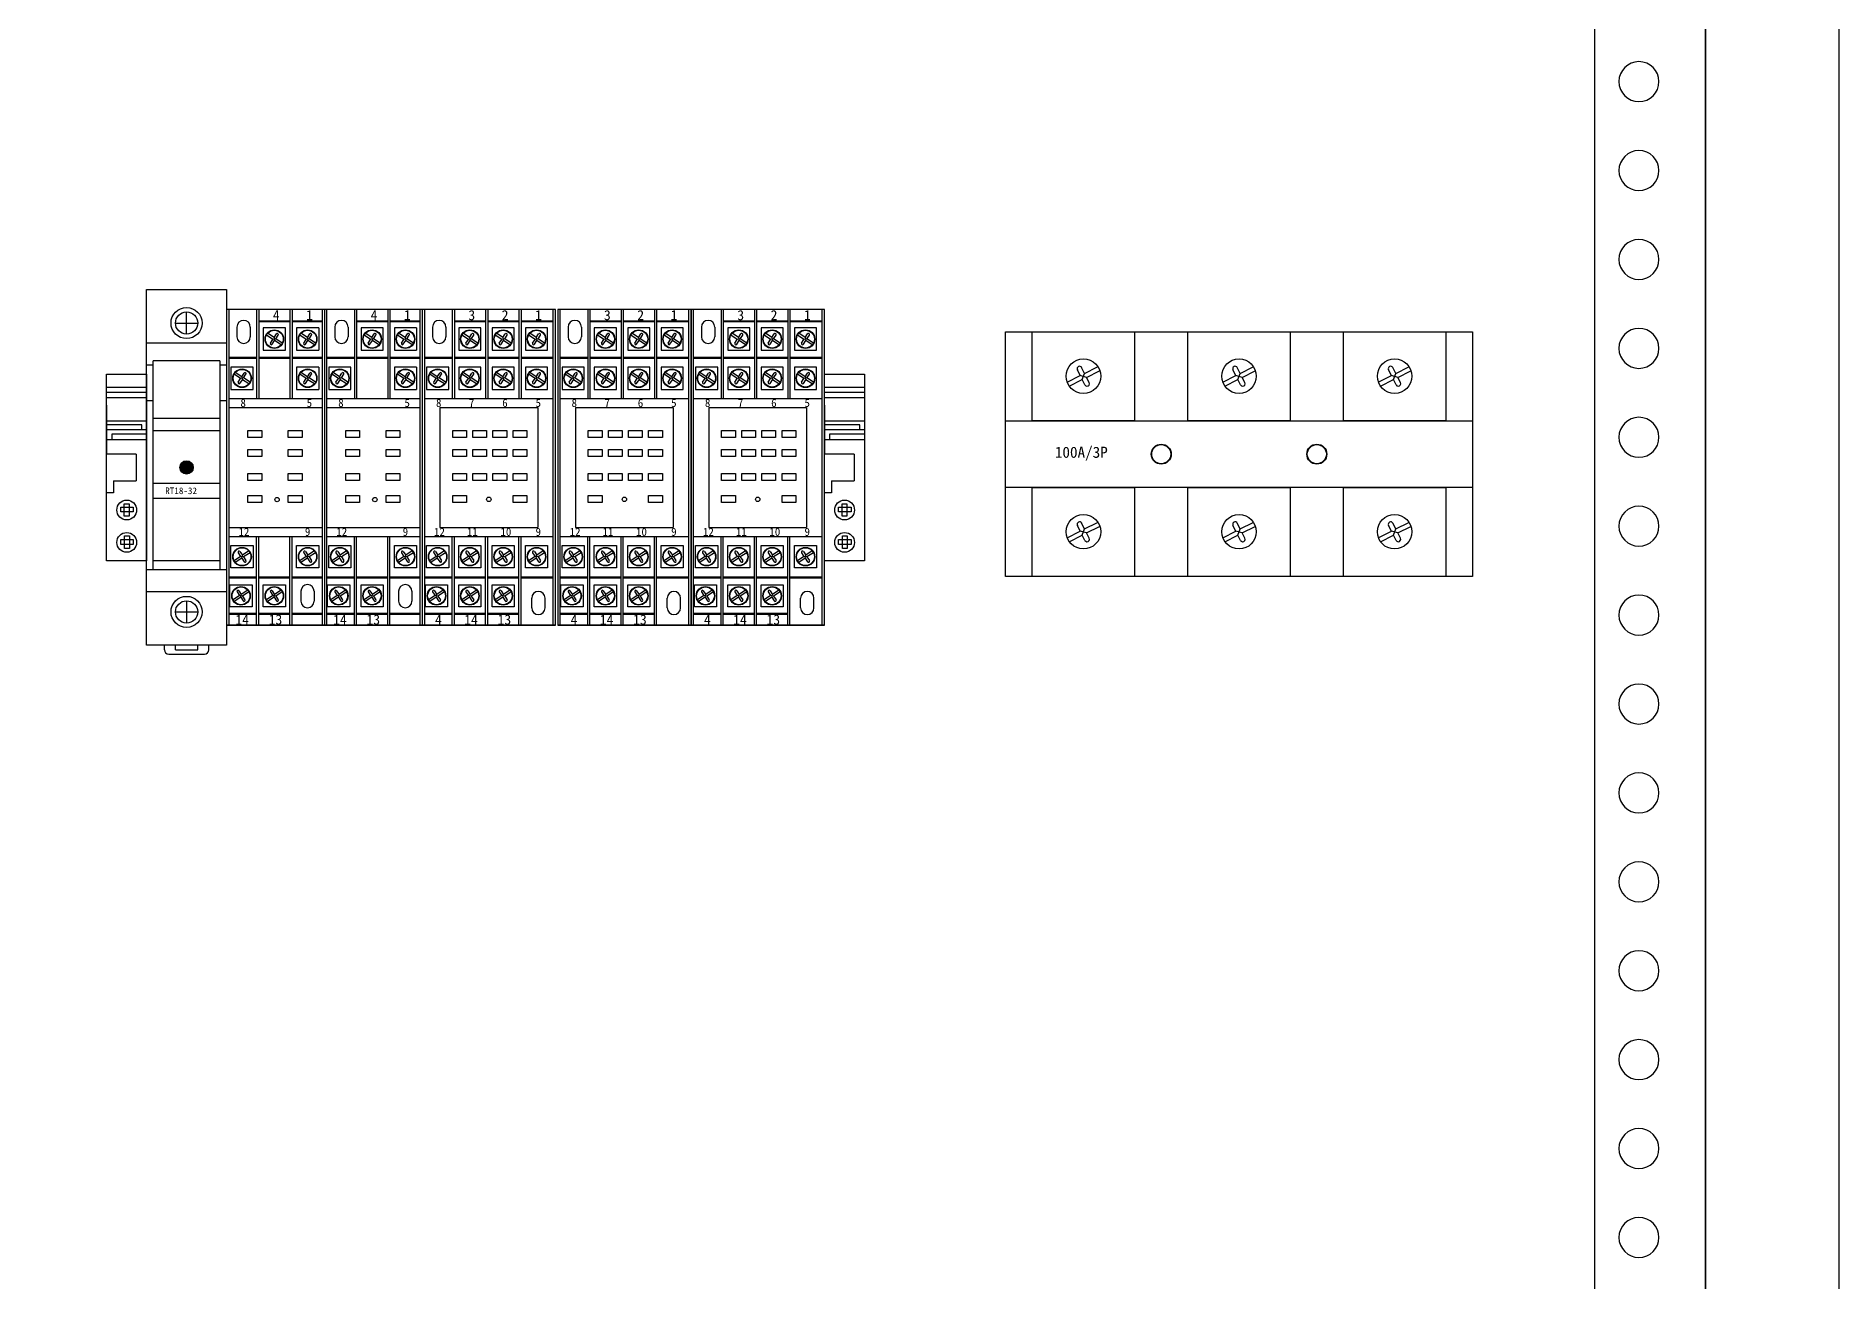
# Model space of a CAD drawing. Extents: x 1681561 to 1682425, y 398135 to 400135.
# Drawn here: x 1682019.1 to 1682424.7, y 399420.1 to 399700.3 of the extents above; entities that cross this region are included whole.
import ezdxf

# ---------------------------------------------------------------- set-up
doc = ezdxf.new("R2010")
doc.units = 0
doc.header["$MEASUREMENT"] = 0
for name, color, linetype in [('LY-JS-BJ', 7, 'Continuous'), ('LY-JS-YQJ', 7, 'Continuous'), ('布置图', 20, 'Continuous')]:
    doc.layers.add(name, color=color, linetype=linetype)
doc.layers.add('LY-二次控制图', color=7, linetype='Continuous', lineweight=18)

# ---------------------------------------------------------------- blocks, each defined once
blk = doc.blocks.new('A$Ccfe704a4')
for p, q in [((-88.04, -6.11), (-88.04, -6.07)), ((-87.24, -9.32), (-87.9, -8.03)), ((-87.24, -9.32), (-84.33, -7.85)), ((-86.75, -6.15), (-86.75, -6.07)), ((-53.04, -6.11), (-53.04, -6.07)), ((-52.24, -9.32), (-52.9, -8.03)), ((-52.24, -9.32), (-49.33, -7.85)), ((-51.75, -6.15), (-51.75, -6.07)), ((-18.04, -6.11), (-18.04, -6.07)), ((-17.24, -9.32), (-17.9, -8.03)), ((-17.24, -9.32), (-14.33, -7.85)), ((-16.75, -6.15), (-16.75, -6.07)), ((-91.17, -11.31), (-88.21, -9.81)), ((-90.7, -12.2), (-87.76, -10.71)), ((-88.21, -9.81), (-88.87, -8.52)), ((-86.79, -10.22), (-88.21, -9.81)), ((-87.76, -10.71), (-87.24, -9.32)), ((-87.16, -11.89), (-87.76, -10.71)), ((-86.79, -10.22), (-83.88, -8.75)), ((-86.19, -11.4), (-86.79, -10.22)), ((-56.17, -11.31), (-53.21, -9.81)), ((-55.7, -12.2), (-52.76, -10.71)), ((-53.21, -9.81), (-53.87, -8.52)), ((-51.79, -10.22), (-53.21, -9.81)), ((-52.76, -10.71), (-52.24, -9.32)), ((-52.16, -11.89), (-52.76, -10.71)), ((-51.79, -10.22), (-48.88, -8.75)), ((-51.19, -11.4), (-51.79, -10.22)), ((-21.17, -11.31), (-18.21, -9.81)), ((-20.7, -12.2), (-17.76, -10.71)), ((-18.21, -9.81), (-18.87, -8.52)), ((-16.79, -10.22), (-18.21, -9.81)), ((-17.76, -10.71), (-17.24, -9.32)), ((-17.16, -11.89), (-17.76, -10.71)), ((-16.79, -10.22), (-13.88, -8.75)), ((-16.19, -11.4), (-16.79, -10.22)), ((-76, -20), (-64, -20)), ((-88.21, -44.81), (-88.87, -43.52)), ((-88.04, -41.11), (-88.04, -41.07)), ((-87.24, -44.32), (-87.9, -43.03)), ((-87.76, -45.71), (-87.24, -44.32)), ((-87.24, -44.32), (-84.33, -42.85)), ((-86.79, -45.22), (-83.88, -43.75)), ((-86.75, -41.15), (-86.75, -41.07)), ((-53.21, -44.81), (-53.87, -43.52)), ((-53.04, -41.11), (-53.04, -41.07)), ((-52.24, -44.32), (-52.9, -43.03)), ((-52.76, -45.71), (-52.24, -44.32)), ((-52.24, -44.32), (-49.33, -42.85)), ((-51.79, -45.22), (-48.88, -43.75)), ((-51.75, -41.15), (-51.75, -41.07)), ((-18.21, -44.81), (-18.87, -43.52)), ((-18.04, -41.11), (-18.04, -41.07)), ((-17.24, -44.32), (-17.9, -43.03)), ((-17.76, -45.71), (-17.24, -44.32)), ((-17.24, -44.32), (-14.33, -42.85)), ((-16.79, -45.22), (-13.88, -43.75)), ((-16.75, -41.15), (-16.75, -41.07)), ((-91.17, -46.31), (-88.21, -44.81)), ((-90.7, -47.2), (-87.76, -45.71)), ((-86.79, -45.22), (-88.21, -44.81)), ((-87.16, -46.89), (-87.76, -45.71)), ((-86.19, -46.4), (-86.79, -45.22)), ((-56.17, -46.31), (-53.21, -44.81)), ((-55.7, -47.2), (-52.76, -45.71)), ((-51.79, -45.22), (-53.21, -44.81)), ((-52.16, -46.89), (-52.76, -45.71)), ((-51.19, -46.4), (-51.79, -45.22)), ((-21.17, -46.31), (-18.21, -44.81)), ((-20.7, -47.2), (-17.76, -45.71)), ((-16.79, -45.22), (-18.21, -44.81)), ((-17.16, -46.89), (-17.76, -45.71)), ((-16.19, -46.4), (-16.79, -45.22))]:
    blk.add_line(p, q)
for points in [[(-105, 0), (0, 0), (0, -55), (-105, -55)], [(-99, 0), (-76, 0), (-76, -20), (-99, -20)], [(-64, 0), (-41, 0), (-41, -20), (-64, -20)], [(-29, 0), (-6, 0), (-6, -20), (-29, -20)], [(-105, -20), (0, -20), (0, -35), (-105, -35)], [(-99, -35), (-76, -35), (-76, -55), (-99, -55)], [(-64, -35), (-41, -35), (-41, -55), (-64, -55)], [(-29, -35), (-6, -35), (-6, -55), (-29, -55)]]:
    blk.add_lwpolyline(points, close=True)
for centre, radius in [((-87.5, -9.95), 3.88), ((-52.5, -9.95), 3.88), ((-17.5, -9.95), 3.88), ((-70, -27.5), 2.15), ((-35, -27.5), 2.15), ((-87.5, -44.95), 3.88), ((-52.5, -44.95), 3.88), ((-17.5, -44.95), 3.88)]:
    blk.add_circle(centre, radius)
for centre, start, end in [((-88.38, -8.27), 26.8565, 206.8565), ((-53.38, -8.27), 26.8565, 206.8565), ((-18.38, -8.27), 26.8565, 206.8565), ((-86.67, -11.65), 206.8565, 26.8565), ((-51.67, -11.65), 206.8565, 26.8565), ((-16.67, -11.65), 206.8565, 26.8565), ((-88.38, -43.27), 26.8565, 206.8565), ((-53.38, -43.27), 26.8565, 206.8565), ((-18.38, -43.27), 26.8565, 206.8565), ((-86.67, -46.65), 206.8565, 26.8565), ((-51.67, -46.65), 206.8565, 26.8565), ((-16.67, -46.65), 206.8565, 26.8565)]:
    blk.add_arc(centre, 0.545, start, end)
at = {"insert": (-93.93, -25.82), "char_height": 2.5, "width": 3.1179, "attachment_point": 1}
blk.add_mtext('100A/3P', dxfattribs=at)
blk = doc.blocks.new('TC100A 3P')
at = {"color": 6}
for centre in [(35.36, 27.17), (70.36, 27.17)]:
    blk.add_circle(centre, 2.25, dxfattribs=at)
at = {"color": 0}
blk.add_blockref('A$Ccfe704a4', (105.36, 54.67), dxfattribs=at)
blk = doc.blocks.new('HH54P')
at = {"layer": 'LY-JS-YQJ'}
for p, q in [((0, 71), (0, 68.5)), ((30, 71), (0, 71)), ((0, 71), (0, 0)), ((0.5, 71), (0.5, 0)), ((6.75, 71), (6.75, 51)), ((7.25, 71), (7.25, 51)), ((14.25, 71), (14.25, 51)), ((14.75, 71), (14.75, 51)), ((21.75, 71), (21.75, 51)), ((22.25, 71), (22.25, 51)), ((29.5, 0), (29.5, 71)), ((30, 0), (30, 71)), ((2.34, 67.09), (2.34, 64.88)), ((5.34, 67.09), (5.34, 64.88)), ((7.25, 68.5), (14.25, 68.5)), ((7.25, 68.3), (14.25, 68.3)), ((13.24, 66.87), (8.24, 66.87)), ((8.24, 66.87), (8.24, 61.87)), ((10.4, 64.3), (8.95, 65.27)), ((10.67, 64.71), (9.21, 65.67)), ((10.67, 64.71), (11.21, 65.53)), ((11.07, 64.44), (11.61, 65.26)), ((13.24, 61.87), (13.24, 66.87)), ((14.75, 68.5), (21.75, 68.5)), ((14.75, 68.3), (21.75, 68.3)), ((15.74, 66.87), (15.74, 61.87)), ((20.74, 66.87), (15.74, 66.87)), ((17.9, 64.3), (16.45, 65.27)), ((18.17, 64.71), (16.71, 65.67)), ((18.17, 64.71), (18.71, 65.53)), ((18.57, 64.44), (19.11, 65.26)), ((20.74, 61.87), (20.74, 66.87)), ((22.25, 68.5), (29.5, 68.5)), ((22.25, 68.3), (29.5, 68.3)), ((28.24, 66.87), (23.24, 66.87)), ((23.24, 66.87), (23.24, 61.87)), ((25.4, 64.3), (23.95, 65.27)), ((25.67, 64.71), (24.21, 65.67)), ((25.67, 64.71), (26.21, 65.53)), ((26.07, 64.44), (26.61, 65.26)), ((28.24, 61.87), (28.24, 66.87)), ((8.24, 61.87), (13.24, 61.87)), ((9.86, 63.48), (10.4, 64.3)), ((10.26, 63.22), (10.8, 64.04)), ((11.07, 64.44), (10.4, 64.3)), ((10.67, 64.71), (10.8, 64.04)), ((12.26, 63.08), (10.8, 64.04)), ((12.53, 63.48), (11.07, 64.44)), ((15.74, 61.87), (20.74, 61.87)), ((17.36, 63.48), (17.9, 64.3)), ((17.76, 63.22), (18.3, 64.04)), ((18.57, 64.44), (17.9, 64.3)), ((18.17, 64.71), (18.3, 64.04)), ((19.76, 63.08), (18.3, 64.04)), ((20.03, 63.48), (18.57, 64.44)), ((23.24, 61.87), (28.24, 61.87)), ((24.86, 63.48), (25.4, 64.3)), ((25.26, 63.22), (25.8, 64.04)), ((26.07, 64.44), (25.4, 64.3)), ((25.67, 64.71), (25.8, 64.04)), ((27.26, 63.08), (25.8, 64.04)), ((27.53, 63.48), (26.07, 64.44)), ((0.5, 60.3), (6.75, 60.3)), ((0.5, 60.1), (6.75, 60.1)), ((5.99, 58.07), (0.99, 58.07)), ((0.99, 58.07), (0.99, 53.07)), ((3.42, 55.91), (1.96, 56.87)), ((5.99, 53.07), (5.99, 58.07)), ((7.25, 60.3), (14.25, 60.3)), ((7.25, 60.1), (14.25, 60.1)), ((8.24, 58.07), (8.24, 53.07)), ((13.24, 58.07), (8.24, 58.07)), ((10.67, 55.91), (9.21, 56.87)), ((13.24, 53.07), (13.24, 58.07)), ((14.75, 60.3), (21.75, 60.3)), ((14.75, 60.1), (21.75, 60.1)), ((20.74, 58.07), (15.74, 58.07)), ((15.74, 58.07), (15.74, 53.07)), ((18.17, 55.91), (16.71, 56.87)), ((20.74, 53.07), (20.74, 58.07)), ((22.25, 60.3), (29.5, 60.3)), ((22.25, 60.1), (29.5, 60.1)), ((23.24, 58.07), (23.24, 53.07)), ((28.24, 58.07), (23.24, 58.07)), ((25.67, 55.91), (24.21, 56.87)), ((28.24, 53.07), (28.24, 58.07)), ((0.99, 53.07), (5.99, 53.07)), ((3.15, 55.51), (1.7, 56.47)), ((2.61, 54.68), (3.15, 55.51)), ((3.01, 54.42), (3.55, 55.24)), ((3.82, 55.64), (3.15, 55.51)), ((3.42, 55.91), (3.96, 56.73)), ((3.42, 55.91), (3.55, 55.24)), ((5.01, 54.28), (3.55, 55.24)), ((3.82, 55.64), (4.36, 56.46)), ((5.28, 54.68), (3.82, 55.64)), ((8.24, 53.07), (13.24, 53.07)), ((10.4, 55.51), (8.95, 56.47)), ((9.86, 54.68), (10.4, 55.51)), ((10.26, 54.42), (10.8, 55.24)), ((11.07, 55.64), (10.4, 55.51)), ((10.67, 55.91), (11.21, 56.73)), ((10.67, 55.91), (10.8, 55.24)), ((12.26, 54.28), (10.8, 55.24)), ((11.07, 55.64), (11.61, 56.46)), ((12.53, 54.68), (11.07, 55.64)), ((15.74, 53.07), (20.74, 53.07)), ((17.9, 55.51), (16.45, 56.47)), ((17.36, 54.68), (17.9, 55.51)), ((17.76, 54.42), (18.3, 55.24)), ((18.57, 55.64), (17.9, 55.51)), ((18.17, 55.91), (18.71, 56.73)), ((18.17, 55.91), (18.3, 55.24)), ((19.76, 54.28), (18.3, 55.24)), ((18.57, 55.64), (19.11, 56.46)), ((20.03, 54.68), (18.57, 55.64)), ((23.24, 53.07), (28.24, 53.07)), ((25.4, 55.51), (23.95, 56.47)), ((24.86, 54.68), (25.4, 55.51)), ((25.26, 54.42), (25.8, 55.24)), ((26.07, 55.64), (25.4, 55.51)), ((25.67, 55.91), (26.21, 56.73)), ((25.67, 55.91), (25.8, 55.24)), ((27.26, 54.28), (25.8, 55.24)), ((26.07, 55.64), (26.61, 56.46)), ((27.53, 54.68), (26.07, 55.64)), ((0.5, 51), (29.5, 51)), ((4, 49), (4, 22)), ((4, 49), (26, 49)), ((26, 49), (26, 22)), ((4, 22), (26, 22)), ((0.5, 20), (29.5, 20)), ((0.99, 12.93), (0.99, 17.93)), ((0.99, 17.93), (5.99, 17.93)), ((2.61, 16.32), (3.15, 15.49)), ((3.01, 16.58), (3.55, 15.76)), ((5.01, 16.72), (3.55, 15.76)), ((5.28, 16.32), (3.82, 15.36)), ((5.99, 17.93), (5.99, 12.93)), ((6.75, 0), (6.75, 20)), ((7.25, 0), (7.25, 20)), ((8.24, 17.93), (13.24, 17.93)), ((8.24, 12.93), (8.24, 17.93)), ((9.86, 16.32), (10.4, 15.49)), ((10.26, 16.58), (10.8, 15.76)), ((12.26, 16.72), (10.8, 15.76)), ((12.53, 16.32), (11.07, 15.36)), ((13.24, 17.93), (13.24, 12.93)), ((14.25, 0), (14.25, 20)), ((14.75, 0), (14.75, 20)), ((15.74, 12.93), (15.74, 17.93)), ((15.74, 17.93), (20.74, 17.93)), ((17.36, 16.32), (17.9, 15.49)), ((17.76, 16.58), (18.3, 15.76)), ((19.76, 16.72), (18.3, 15.76)), ((20.03, 16.32), (18.57, 15.36)), ((20.74, 17.93), (20.74, 12.93)), ((21.75, 0), (21.75, 20)), ((22.25, 0), (22.25, 20)), ((23.24, 17.93), (28.24, 17.93)), ((23.24, 12.93), (23.24, 17.93)), ((24.86, 16.32), (25.4, 15.49)), ((25.26, 16.58), (25.8, 15.76)), ((27.26, 16.72), (25.8, 15.76)), ((27.53, 16.32), (26.07, 15.36)), ((28.24, 17.93), (28.24, 12.93)), ((5.99, 12.93), (0.99, 12.93)), ((3.15, 15.49), (1.7, 14.53)), ((3.42, 15.09), (1.96, 14.13)), ((3.82, 15.36), (3.15, 15.49)), ((3.42, 15.09), (3.55, 15.76)), ((3.42, 15.09), (3.96, 14.27)), ((3.82, 15.36), (4.36, 14.54)), ((13.24, 12.93), (8.24, 12.93)), ((10.4, 15.49), (8.95, 14.53)), ((10.67, 15.09), (9.21, 14.13)), ((11.07, 15.36), (10.4, 15.49)), ((10.67, 15.09), (10.8, 15.76)), ((10.67, 15.09), (11.21, 14.27)), ((11.07, 15.36), (11.61, 14.54)), ((20.74, 12.93), (15.74, 12.93)), ((17.9, 15.49), (16.45, 14.53)), ((18.17, 15.09), (16.71, 14.13)), ((18.57, 15.36), (17.9, 15.49)), ((18.17, 15.09), (18.3, 15.76)), ((18.17, 15.09), (18.71, 14.27)), ((18.57, 15.36), (19.11, 14.54)), ((28.24, 12.93), (23.24, 12.93)), ((25.4, 15.49), (23.95, 14.53)), ((25.67, 15.09), (24.21, 14.13)), ((26.07, 15.36), (25.4, 15.49)), ((25.67, 15.09), (25.8, 15.76)), ((25.67, 15.09), (26.21, 14.27)), ((26.07, 15.36), (26.61, 14.54)), ((0.5, 10.9), (6.75, 10.9)), ((0.5, 10.7), (6.75, 10.7)), ((0.74, 4.13), (0.74, 9.13)), ((0.74, 9.13), (5.74, 9.13)), ((5.74, 9.13), (5.74, 4.13)), ((7.25, 10.9), (14.25, 10.9)), ((7.25, 10.7), (14.25, 10.7)), ((8.24, 9.13), (13.24, 9.13)), ((8.24, 4.13), (8.24, 9.13)), ((13.24, 9.13), (13.24, 4.13)), ((14.75, 10.9), (21.75, 10.9)), ((14.75, 10.7), (21.75, 10.7)), ((15.74, 4.13), (15.74, 9.13)), ((15.74, 9.13), (20.74, 9.13)), ((20.74, 9.13), (20.74, 4.13)), ((22.25, 10.9), (29.5, 10.9)), ((22.25, 10.7), (29.5, 10.7)), ((5.74, 4.13), (0.74, 4.13)), ((2.9, 6.7), (1.45, 5.73)), ((3.17, 6.29), (1.71, 5.33)), ((2.36, 7.52), (2.9, 6.7)), ((2.76, 7.78), (3.3, 6.96)), ((3.57, 6.56), (2.9, 6.7)), ((3.17, 6.29), (3.3, 6.96)), ((3.17, 6.29), (3.71, 5.47)), ((4.76, 7.92), (3.3, 6.96)), ((5.03, 7.52), (3.57, 6.56)), ((3.57, 6.56), (4.11, 5.74)), ((13.24, 4.13), (8.24, 4.13)), ((10.4, 6.7), (8.95, 5.73)), ((10.67, 6.29), (9.21, 5.33)), ((9.86, 7.52), (10.4, 6.7)), ((10.26, 7.78), (10.8, 6.96)), ((11.07, 6.56), (10.4, 6.7)), ((10.67, 6.29), (10.8, 6.96)), ((10.67, 6.29), (11.21, 5.47)), ((12.26, 7.92), (10.8, 6.96)), ((12.53, 7.52), (11.07, 6.56)), ((11.07, 6.56), (11.61, 5.74)), ((20.74, 4.13), (15.74, 4.13)), ((17.9, 6.7), (16.45, 5.73)), ((18.17, 6.29), (16.71, 5.33)), ((17.36, 7.52), (17.9, 6.7)), ((17.76, 7.78), (18.3, 6.96)), ((18.57, 6.56), (17.9, 6.7)), ((18.17, 6.29), (18.3, 6.96)), ((18.17, 6.29), (18.71, 5.47)), ((19.76, 7.92), (18.3, 6.96)), ((20.03, 7.52), (18.57, 6.56)), ((18.57, 6.56), (19.11, 5.74)), ((24.65, 3.91), (24.65, 6.12)), ((27.65, 3.91), (27.65, 6.12)), ((30, 0), (0, 0)), ((0, 0), (30, 0)), ((0.5, 2.7), (6.75, 2.7)), ((0.5, 2.5), (6.75, 2.5)), ((7.25, 2.7), (14.25, 2.7)), ((7.25, 2.5), (14.25, 2.5)), ((14.75, 2.7), (21.75, 2.7)), ((14.75, 2.5), (21.75, 2.5))]:
    blk.add_line(p, q, dxfattribs=at)
for points in [[(6.88, 43.81), (9.97, 43.81), (9.97, 42.22), (6.88, 42.22)], [(11.41, 43.81), (14.5, 43.81), (14.5, 42.22), (11.41, 42.22)], [(15.93, 43.81), (19.03, 43.81), (19.03, 42.22), (15.93, 42.22)], [(20.46, 43.81), (23.56, 43.81), (23.56, 42.22), (20.46, 42.22)], [(6.88, 39.53), (9.97, 39.53), (9.97, 37.95), (6.88, 37.95)], [(11.41, 39.53), (14.5, 39.53), (14.5, 37.95), (11.41, 37.95)], [(15.93, 39.53), (19.03, 39.53), (19.03, 37.95), (15.93, 37.95)], [(20.46, 39.53), (23.56, 39.53), (23.56, 37.95), (20.46, 37.95)], [(6.88, 34.15), (9.97, 34.15), (9.97, 32.57), (6.88, 32.57)], [(11.41, 34.15), (14.5, 34.15), (14.5, 32.57), (11.41, 32.57)], [(15.93, 34.15), (19.03, 34.15), (19.03, 32.57), (15.93, 32.57)], [(20.46, 34.15), (23.56, 34.15), (23.56, 32.57), (20.46, 32.57)], [(6.88, 29.16), (9.97, 29.16), (9.97, 27.58), (6.88, 27.58)], [(20.46, 29.16), (23.56, 29.16), (23.56, 27.58), (20.46, 27.58)]]:
    blk.add_lwpolyline(points, close=True, dxfattribs=at)
for centre, radius in [((10.74, 64.37), 2.09), ((10.74, 64.37), 2), ((18.24, 64.37), 2.09), ((18.24, 64.37), 2), ((25.74, 64.37), 2.09), ((25.74, 64.37), 2), ((3.49, 55.57), 2.09), ((3.49, 55.57), 2), ((10.74, 55.57), 2.09), ((10.74, 55.57), 2), ((18.24, 55.57), 2.09), ((18.24, 55.57), 2), ((25.74, 55.57), 2.09), ((25.74, 55.57), 2), ((15, 28.33), 0.5), ((3.49, 15.43), 2.09), ((3.49, 15.43), 2), ((10.74, 15.43), 2.09), ((10.74, 15.43), 2), ((18.24, 15.43), 2.09), ((18.24, 15.43), 2), ((25.74, 15.43), 2.09), ((25.74, 15.43), 2), ((3.24, 6.63), 2.09), ((3.24, 6.63), 2), ((10.74, 6.63), 2.09), ((10.74, 6.63), 2), ((18.24, 6.63), 2.09), ((18.24, 6.63), 2)]:
    blk.add_circle(centre, radius, dxfattribs=at)
for centre, radius, start, end in [((3.84, 67.09), 1.5, 0, 180), ((11.41, 65.39), 0.24, 326.5949, 146.5949), ((18.91, 65.39), 0.24, 326.5949, 146.5949), ((26.41, 65.39), 0.24, 326.5949, 146.5949), ((3.84, 64.88), 1.5, 180, 0), ((10.06, 63.35), 0.24, 146.5949, 326.5949), ((17.56, 63.35), 0.24, 146.5949, 326.5949), ((25.06, 63.35), 0.24, 146.5949, 326.5949), ((4.16, 56.6), 0.24, 326.5949, 146.5949), ((11.41, 56.6), 0.24, 326.5949, 146.5949), ((18.91, 56.6), 0.24, 326.5949, 146.5949), ((26.41, 56.6), 0.24, 326.5949, 146.5949), ((2.81, 54.55), 0.24, 146.5949, 326.5949), ((10.06, 54.55), 0.24, 146.5949, 326.5949), ((17.56, 54.55), 0.24, 146.5949, 326.5949), ((25.06, 54.55), 0.24, 146.5949, 326.5949), ((2.81, 16.45), 0.24, 33.4051, 213.4051), ((10.06, 16.45), 0.24, 33.4051, 213.4051), ((17.56, 16.45), 0.24, 33.4051, 213.4051), ((25.06, 16.45), 0.24, 33.4051, 213.4051), ((4.16, 14.4), 0.24, 213.4051, 33.4051), ((11.41, 14.4), 0.24, 213.4051, 33.4051), ((18.91, 14.4), 0.24, 213.4051, 33.4051), ((26.41, 14.4), 0.24, 213.4051, 33.4051), ((2.56, 7.65), 0.24, 33.4051, 213.4051), ((3.91, 5.61), 0.24, 213.4051, 33.4051), ((10.06, 7.65), 0.24, 33.4051, 213.4051), ((11.41, 5.61), 0.24, 213.4051, 33.4051), ((17.56, 7.65), 0.24, 33.4051, 213.4051), ((18.91, 5.61), 0.24, 213.4051, 33.4051), ((26.15, 6.12), 1.5, 0, 180), ((26.15, 3.91), 1.5, 180, 0)]:
    blk.add_arc(centre, radius, start, end, dxfattribs=at)
for s, insert, char_height, width, attachment_point in [('{\\fSimSun|b0|i0|c134|p2;3}', (10.4, 70.88), 2.25, 1.0919, 1), ('{\\fSimSun|b0|i0|c134|p2;2}', (17.9, 70.88), 2.25, 1.0919, 1), ('{\\fSimSun|b0|i0|c134|p2;1}', (25.4, 70.88), 2.25, 1.0919, 1), ('{\\fSimSun|b0|i0|c134|p2;8}', (3.12, 50.91), 1.8, 0.8735, 1), ('{\\fSimSun|b0|i0|c134|p2;7}', (10.52, 50.91), 1.8, 0.8735, 1), ('{\\fSimSun|b0|i0|c134|p2;6}', (18.02, 50.91), 1.8, 0.8735, 1), ('{\\fSimSun|b0|i0|c134|p2;5}', (25.52, 50.91), 1.8, 0.8735, 1), ('{\\fSimSun|b0|i0|c134|p2;12}', (2.68, 21.91), 1.8, 0.8735, 1), ('{\\fSimSun|b0|i0|c134|p2;11}', (10.07, 21.91), 1.8, 0.8735, 1), ('{\\fSimSun|b0|i0|c134|p2;10}', (17.62, 21.91), 1.8, 0.8735, 1), ('{\\fSimSun|b0|i0|c134|p2;9}', (25.52, 21.91), 1.8, 0.8735, 1), ('{\\fSimSun|b0|i0|c134|p2;4}', (2.9, 0.12), 2.25, 1.0919, 7), ('{\\fSimSun|b0|i0|c134|p2;14}', (9.47, 0.12), 2.25, 1.0919, 7), ('{\\fSimSun|b0|i0|c134|p2;13}', (16.97, 0.12), 2.25, 1.0919, 7)]:
    blk.add_mtext(s, dxfattribs=dict(at, insert=insert, char_height=char_height, width=width, attachment_point=attachment_point))
blk = doc.blocks.new('端子堵头')
at = {"layer": 'LY-JS-YQJ'}
for p, q in [((0, 39.03), (9, 39.03)), ((0, 37.96), (9, 37.96)), ((0, 36.73), (9, 36.73)), ((0, 35), (0, 24)), ((9, 35), (9, 24)), ((9, 34.58), (9, 33.47)), ((0, 31.48), (9, 31.48)), ((7.97, 30.59), (0, 30.59)), ((0, 29.53), (9, 29.53)), ((1.25, 27.32), (1.25, 28.56)), ((1.25, 28.56), (9, 28.56)), ((7.97, 29.53), (7.97, 30.59)), ((0, 27.32), (9, 27.32)), ((6.66, 24), (0, 24)), ((6.66, 24), (6.66, 18)), ((1.59, 18), (1.59, 15.27)), ((1.59, 18), (6.66, 18)), ((1.59, 15.27), (0, 15.27))]:
    blk.add_line(p, q, dxfattribs=at)
for points in [[(0, 42), (9, 42), (9, 0), (0, 0)], [(5.06, 12.84), (5.06, 10.03), (3.99, 10.03), (3.99, 12.84)], [(3.2, 12.05), (6.01, 12.05), (6.01, 10.99), (3.2, 10.99)], [(3.2, 4.76), (6.01, 4.76), (6.01, 3.69), (3.2, 3.69)], [(5.13, 5.6), (5.13, 2.79), (4.06, 2.79), (4.06, 5.6)]]:
    blk.add_lwpolyline(points, close=True, dxfattribs=at)
for centre in [(4.54, 11.43), (4.54, 4.14)]:
    blk.add_circle(centre, 2.23, dxfattribs=at)
blk = doc.blocks.new('RT18保险 正视图')
at = {"layer": 'LY-JS-YQJ'}
blk.add_hatch(color=1, dxfattribs=at).paths.add_polyline_path([(1.5, -40, 1), (-1.5, -40, 1)])
for p, q in [((-9, -80), (-9, 0)), ((-9, 0), (9, 0)), ((9, 0), (9, -80)), ((-2.5, -7.51), (2.5, -7.51)), ((0, -10.01), (0, -5.01)), ((9, -12.01), (-9, -12.01)), ((7.5, -16), (-7.5, -16)), ((-7.5, -63), (-7.5, -16)), ((7.5, -16), (7.5, -63)), ((-7.5, -17), (-9, -17)), ((9, -17), (7.5, -17)), ((-7.5, -25), (-9, -25)), ((9, -25), (7.5, -25)), ((7.5, -29), (-7.5, -29)), ((7.5, -31.75), (-7.5, -31.75)), ((-7.5, -43.5), (7.5, -43.5)), ((-7.5, -46.9), (7.5, -46.9)), ((9, -63), (-9, -63)), ((7.5, -61), (-7.5, -61)), ((9, -67.99), (-9, -67.99)), ((-2.5, -72.49), (2.5, -72.49)), ((0, -69.99), (0, -74.99)), ((9, -80), (-9, -80)), ((-5, -81), (-5, -80)), ((-2.5, -81), (-2.5, -80)), ((-2.5, -81), (2.5, -81)), ((2.5, -81), (2.5, -80)), ((5, -81), (5, -80)), ((-4, -82), (4, -82))]:
    blk.add_line(p, q, dxfattribs=at)
for centre, radius in [((0, -7.51), 3.5), ((0, -7.51), 2.5), ((0, -72.49), 3.5), ((0, -72.49), 2.5)]:
    blk.add_circle(centre, radius, dxfattribs=at)
at = {"layer": 'LY-JS-YQJ', "color": 1}
blk.add_circle((0, -40), 1.5, dxfattribs=at)
at = {"layer": 'LY-JS-YQJ'}
for centre, start, end in [((-4, -81), 180, 270), ((4, -81), 270, 0)]:
    blk.add_arc(centre, 1, start, end, dxfattribs=at)
at = {"layer": 'LY-JS-YQJ', "insert": (-4.8, -44.5), "char_height": 1.5, "width": 12.3, "attachment_point": 1}
blk.add_mtext('RT18-32', dxfattribs=at)
blk = doc.blocks.new('RT18-32X-6A')
at = {"layer": 'LY-JS-YQJ'}
blk.add_blockref('RT18保险 正视图', (9, 80), dxfattribs=at)
blk = doc.blocks.new('HH52P')
at = {"layer": 'LY-JS-YQJ'}
for p, q in [((0, 71), (0, 0)), ((22, 71), (0, 71)), ((0, 71), (0, 68.5)), ((0.5, 71), (0.5, 0)), ((6.75, 71), (6.75, 51)), ((7.25, 71), (7.25, 51)), ((14.25, 71), (14.25, 51)), ((14.75, 71), (14.75, 51)), ((21.5, 71), (21.5, 0)), ((22, 71), (22, 0)), ((2.34, 67.09), (2.34, 64.88)), ((5.34, 67.09), (5.34, 64.88)), ((7.25, 68.5), (14.25, 68.5)), ((7.25, 68.3), (14.25, 68.3)), ((8.24, 66.87), (8.24, 61.87)), ((13.24, 66.87), (8.24, 66.87)), ((10.4, 64.3), (8.95, 65.27)), ((10.67, 64.71), (9.21, 65.67)), ((10.67, 64.71), (11.21, 65.53)), ((11.07, 64.44), (11.61, 65.26)), ((13.24, 61.87), (13.24, 66.87)), ((14.75, 68.5), (21.5, 68.5)), ((14.75, 68.3), (21.5, 68.3)), ((20.74, 66.87), (15.74, 66.87)), ((15.74, 66.87), (15.74, 61.87)), ((17.9, 64.3), (16.45, 65.27)), ((18.17, 64.71), (16.71, 65.67)), ((18.17, 64.71), (18.71, 65.53)), ((18.57, 64.44), (19.11, 65.26)), ((20.74, 66.87), (20.74, 61.87)), ((8.24, 61.87), (13.24, 61.87)), ((9.86, 63.48), (10.4, 64.3)), ((10.26, 63.22), (10.8, 64.04)), ((11.07, 64.44), (10.4, 64.3)), ((10.67, 64.71), (10.8, 64.04)), ((12.26, 63.08), (10.8, 64.04)), ((12.53, 63.48), (11.07, 64.44)), ((15.74, 61.87), (20.74, 61.87)), ((17.36, 63.48), (17.9, 64.3)), ((17.76, 63.22), (18.3, 64.04)), ((18.57, 64.44), (17.9, 64.3)), ((18.17, 64.71), (18.3, 64.04)), ((19.76, 63.08), (18.3, 64.04)), ((20.03, 63.48), (18.57, 64.44)), ((0.5, 60.3), (6.75, 60.3)), ((0.5, 60.1), (6.75, 60.1)), ((0.99, 58.07), (0.99, 53.07)), ((5.99, 58.07), (0.99, 58.07)), ((3.42, 55.91), (1.96, 56.87)), ((5.99, 53.07), (5.99, 58.07)), ((7.25, 60.3), (14.25, 60.3)), ((7.25, 60.1), (14.25, 60.1)), ((14.75, 60.3), (21.5, 60.3)), ((14.75, 60.1), (21.5, 60.1)), ((15.74, 58.07), (15.74, 53.07)), ((20.74, 58.07), (15.74, 58.07)), ((18.17, 55.91), (16.71, 56.87)), ((20.74, 58.07), (20.74, 53.07)), ((0.99, 53.07), (5.99, 53.07)), ((3.15, 55.51), (1.7, 56.47)), ((2.61, 54.68), (3.15, 55.51)), ((3.01, 54.42), (3.55, 55.24)), ((3.82, 55.64), (3.15, 55.51)), ((3.42, 55.91), (3.96, 56.73)), ((3.42, 55.91), (3.55, 55.24)), ((5.01, 54.28), (3.55, 55.24)), ((3.82, 55.64), (4.36, 56.46)), ((5.28, 54.68), (3.82, 55.64)), ((15.74, 53.07), (20.74, 53.07)), ((17.9, 55.51), (16.45, 56.47)), ((17.36, 54.68), (17.9, 55.51)), ((17.76, 54.42), (18.3, 55.24)), ((18.57, 55.64), (17.9, 55.51)), ((18.17, 55.91), (18.71, 56.73)), ((18.17, 55.91), (18.3, 55.24)), ((19.76, 54.28), (18.3, 55.24)), ((18.57, 55.64), (19.11, 56.46)), ((20.03, 54.68), (18.57, 55.64)), ((0.5, 51), (21.5, 51)), ((0.5, 49), (21.5, 49)), ((0.5, 22), (21.5, 22)), ((0.5, 20), (21.5, 20)), ((0.99, 17.93), (5.99, 17.93)), ((0.99, 12.93), (0.99, 17.93)), ((2.61, 16.32), (3.15, 15.49)), ((3.01, 16.58), (3.55, 15.76)), ((5.01, 16.72), (3.55, 15.76)), ((5.28, 16.32), (3.82, 15.36)), ((5.99, 17.93), (5.99, 12.93)), ((6.75, 0), (6.75, 20)), ((7.25, 0), (7.25, 20)), ((14.25, 0), (14.25, 20)), ((14.75, 0), (14.75, 20)), ((15.74, 17.93), (20.74, 17.93)), ((15.74, 12.93), (15.74, 17.93)), ((17.36, 16.32), (17.9, 15.49)), ((17.76, 16.58), (18.3, 15.76)), ((19.76, 16.72), (18.3, 15.76)), ((20.03, 16.32), (18.57, 15.36)), ((20.74, 17.93), (20.74, 12.93)), ((5.99, 12.93), (0.99, 12.93)), ((3.15, 15.49), (1.7, 14.53)), ((3.42, 15.09), (1.96, 14.13)), ((3.82, 15.36), (3.15, 15.49)), ((3.42, 15.09), (3.55, 15.76)), ((3.42, 15.09), (3.96, 14.27)), ((3.82, 15.36), (4.36, 14.54)), ((20.74, 12.93), (15.74, 12.93)), ((17.9, 15.49), (16.45, 14.53)), ((18.17, 15.09), (16.71, 14.13)), ((18.57, 15.36), (17.9, 15.49)), ((18.17, 15.09), (18.3, 15.76)), ((18.17, 15.09), (18.71, 14.27)), ((18.57, 15.36), (19.11, 14.54)), ((0.5, 10.9), (6.75, 10.9)), ((0.5, 10.7), (6.75, 10.7)), ((0.74, 9.13), (5.74, 9.13)), ((0.74, 4.13), (0.74, 9.13)), ((5.74, 9.13), (5.74, 4.13)), ((7.25, 10.9), (14.25, 10.9)), ((7.25, 10.7), (14.25, 10.7)), ((8.24, 4.13), (8.24, 9.13)), ((8.24, 9.13), (13.24, 9.13)), ((13.24, 9.13), (13.24, 4.13)), ((14.75, 10.9), (21.5, 10.9)), ((14.75, 10.7), (21.5, 10.7)), ((5.74, 4.13), (0.74, 4.13)), ((2.9, 6.7), (1.45, 5.73)), ((3.17, 6.29), (1.71, 5.33)), ((2.36, 7.52), (2.9, 6.7)), ((2.76, 7.78), (3.3, 6.96)), ((3.57, 6.56), (2.9, 6.7)), ((3.17, 6.29), (3.3, 6.96)), ((3.17, 6.29), (3.71, 5.47)), ((4.76, 7.92), (3.3, 6.96)), ((5.03, 7.52), (3.57, 6.56)), ((3.57, 6.56), (4.11, 5.74)), ((13.24, 4.13), (8.24, 4.13)), ((10.4, 6.7), (8.95, 5.73)), ((10.67, 6.29), (9.21, 5.33)), ((9.86, 7.52), (10.4, 6.7)), ((10.26, 7.78), (10.8, 6.96)), ((11.07, 6.56), (10.4, 6.7)), ((10.67, 6.29), (10.8, 6.96)), ((10.67, 6.29), (11.21, 5.47)), ((12.26, 7.92), (10.8, 6.96)), ((12.53, 7.52), (11.07, 6.56)), ((11.07, 6.56), (11.61, 5.74)), ((16.7, 7.65), (16.7, 5.44)), ((19.7, 7.65), (19.7, 5.44)), ((0, 0), (22, 0)), ((22, 0), (0, 0)), ((0.5, 2.7), (6.75, 2.7)), ((0.5, 2.5), (6.75, 2.5)), ((7.25, 2.7), (14.25, 2.7)), ((7.25, 2.5), (14.25, 2.5)), ((14.75, 2.7), (21.5, 2.7)), ((14.75, 2.5), (21.5, 2.5))]:
    blk.add_line(p, q, dxfattribs=at)
for points in [[(4.81, 43.81), (7.91, 43.81), (7.91, 42.22), (4.81, 42.22)], [(13.87, 43.81), (16.97, 43.81), (16.97, 42.22), (13.87, 42.22)], [(4.81, 39.53), (7.91, 39.53), (7.91, 37.95), (4.81, 37.95)], [(13.87, 39.53), (16.97, 39.53), (16.97, 37.95), (13.87, 37.95)], [(4.81, 34.15), (7.91, 34.15), (7.91, 32.57), (4.81, 32.57)], [(13.87, 34.15), (16.97, 34.15), (16.97, 32.57), (13.87, 32.57)], [(4.81, 29.16), (7.91, 29.16), (7.91, 27.58), (4.81, 27.58)], [(13.87, 29.16), (16.97, 29.16), (16.97, 27.58), (13.87, 27.58)]]:
    blk.add_lwpolyline(points, close=True, dxfattribs=at)
for centre, radius in [((10.74, 64.37), 2.09), ((10.74, 64.37), 2), ((18.24, 64.37), 2.09), ((18.24, 64.37), 2), ((3.49, 55.57), 2.09), ((3.49, 55.57), 2), ((18.24, 55.57), 2.09), ((18.24, 55.57), 2), ((11.36, 28.27), 0.5), ((3.49, 15.43), 2.09), ((3.49, 15.43), 2), ((18.24, 15.43), 2.09), ((18.24, 15.43), 2), ((3.24, 6.63), 2.09), ((3.24, 6.63), 2), ((10.74, 6.63), 2.09), ((10.74, 6.63), 2)]:
    blk.add_circle(centre, radius, dxfattribs=at)
for centre, radius, start, end in [((3.84, 67.09), 1.5, 0, 180), ((11.41, 65.39), 0.24, 326.5949, 146.5949), ((18.91, 65.39), 0.24, 326.5949, 146.5949), ((3.84, 64.88), 1.5, 180, 0), ((10.06, 63.35), 0.24, 146.5949, 326.5949), ((17.56, 63.35), 0.24, 146.5949, 326.5949), ((4.16, 56.6), 0.24, 326.5949, 146.5949), ((18.91, 56.6), 0.24, 326.5949, 146.5949), ((2.81, 54.55), 0.24, 146.5949, 326.5949), ((17.56, 54.55), 0.24, 146.5949, 326.5949), ((2.81, 16.45), 0.24, 33.4051, 213.4051), ((17.56, 16.45), 0.24, 33.4051, 213.4051), ((4.16, 14.4), 0.24, 213.4051, 33.4051), ((18.91, 14.4), 0.24, 213.4051, 33.4051), ((18.2, 7.65), 1.5, 0, 180), ((2.56, 7.65), 0.24, 33.4051, 213.4051), ((3.91, 5.61), 0.24, 213.4051, 33.4051), ((10.06, 7.65), 0.24, 33.4051, 213.4051), ((11.41, 5.61), 0.24, 213.4051, 33.4051), ((18.2, 5.44), 1.5, 180, 0)]:
    blk.add_arc(centre, radius, start, end, dxfattribs=at)
for s, insert, char_height, width, attachment_point in [('{\\fSimSun|b0|i0|c134|p2;4}', (10.4, 70.88), 2.25, 1.0919, 1), ('{\\fSimSun|b0|i0|c134|p2;1}', (17.9, 70.88), 2.25, 1.0919, 1), ('{\\fSimSun|b0|i0|c134|p2;8}', (3.12, 50.91), 1.8, 0.8735, 1), ('{\\fSimSun|b0|i0|c134|p2;5}', (18.02, 50.91), 1.8, 0.8735, 1), ('{\\fSimSun|b0|i0|c134|p2;12}', (2.68, 21.91), 1.8, 0.8735, 1), ('{\\fSimSun|b0|i0|c134|p2;9}', (17.62, 21.91), 1.8, 0.8735, 1), ('{\\fSimSun|b0|i0|c134|p2;14}', (1.97, 0.12), 2.25, 1.0919, 7), ('{\\fSimSun|b0|i0|c134|p2;13}', (9.47, 0.12), 2.25, 1.0919, 7)]:
    blk.add_mtext(s, dxfattribs=dict(at, insert=insert, char_height=char_height, width=width, attachment_point=attachment_point))
blk = doc.blocks.new('*U28')
at = {"layer": 'LY-JS-BJ', "color": 6}
blk.add_circle((0, 0), 4.5, dxfattribs=at)
blk = doc.blocks.new('*U29')
at = {"layer": 'LY-JS-BJ', "color": 0, "linetype": 'ByBlock', "lineweight": -2, "transparency": 16777216}
for p in [(0, -320), (0, -340), (0, -360), (0, -380), (0, -400), (0, -420), (0, -440), (0, -460), (0, -480), (0, -500), (0, -520), (0, -540), (0, -560), (0, -580)]:
    blk.add_blockref('*U28', p, dxfattribs=at)

msp = doc.modelspace()

# ---------------------------------------------------------------- linework, layer by layer
at = {"layer": 'LY-JS-BJ', "color": 6, "ltscale": 50}
msp.add_lwpolyline([(1682394.66, 400080.08), (1682394.66, 398135.08)], dxfattribs=at)
at = {"layer": 'LY-JS-BJ', "color": 6, "lineweight": -3}
msp.add_lwpolyline([(1682369.66, 400020.08), (1682369.66, 398220.08), (1682394.66, 398220.08), (1682394.66, 400020.08)], close=True, dxfattribs=at)
at = {"layer": '布置图', "ltscale": 50}
msp.add_lwpolyline([(1681624.66, 400135.08), (1682424.66, 400135.08), (1682424.66, 398135.08), (1681624.66, 398135.08)], close=True, dxfattribs=at)

# ---------------------------------------------------------------- block references
at = {"color": 0}
msp.add_blockref('TC100A 3P', (1682236.84, 399579.11), dxfattribs=at)
at = {"layer": 'LY-JS-BJ', "color": 6, "lineweight": -3, "xscale": -1}
msp.add_blockref('*U29', (1682379.66, 400010.08), dxfattribs=at)
at = {"layer": 'LY-二次控制图', "lineweight": -3}
for name, p in [('RT18-32X-6A', (1682043.94, 399563.29)), ('端子堵头', (1682034.94, 399582.29)), ('端子堵头', (1682196.43, 399582.29))]:
    msp.add_blockref(name, p, dxfattribs=at)
at = {"layer": 'LY-二次控制图', "color": 0, "lineweight": -3}
for name, p in [('HH52P', (1682061.94, 399567.79)), ('HH52P', (1682083.94, 399567.79)), ('HH54P', (1682105.93, 399567.79)), ('HH54P', (1682136.43, 399567.79)), ('HH54P', (1682166.43, 399567.79))]:
    msp.add_blockref(name, p, dxfattribs=at)

doc.saveas('drawing.dxf')
